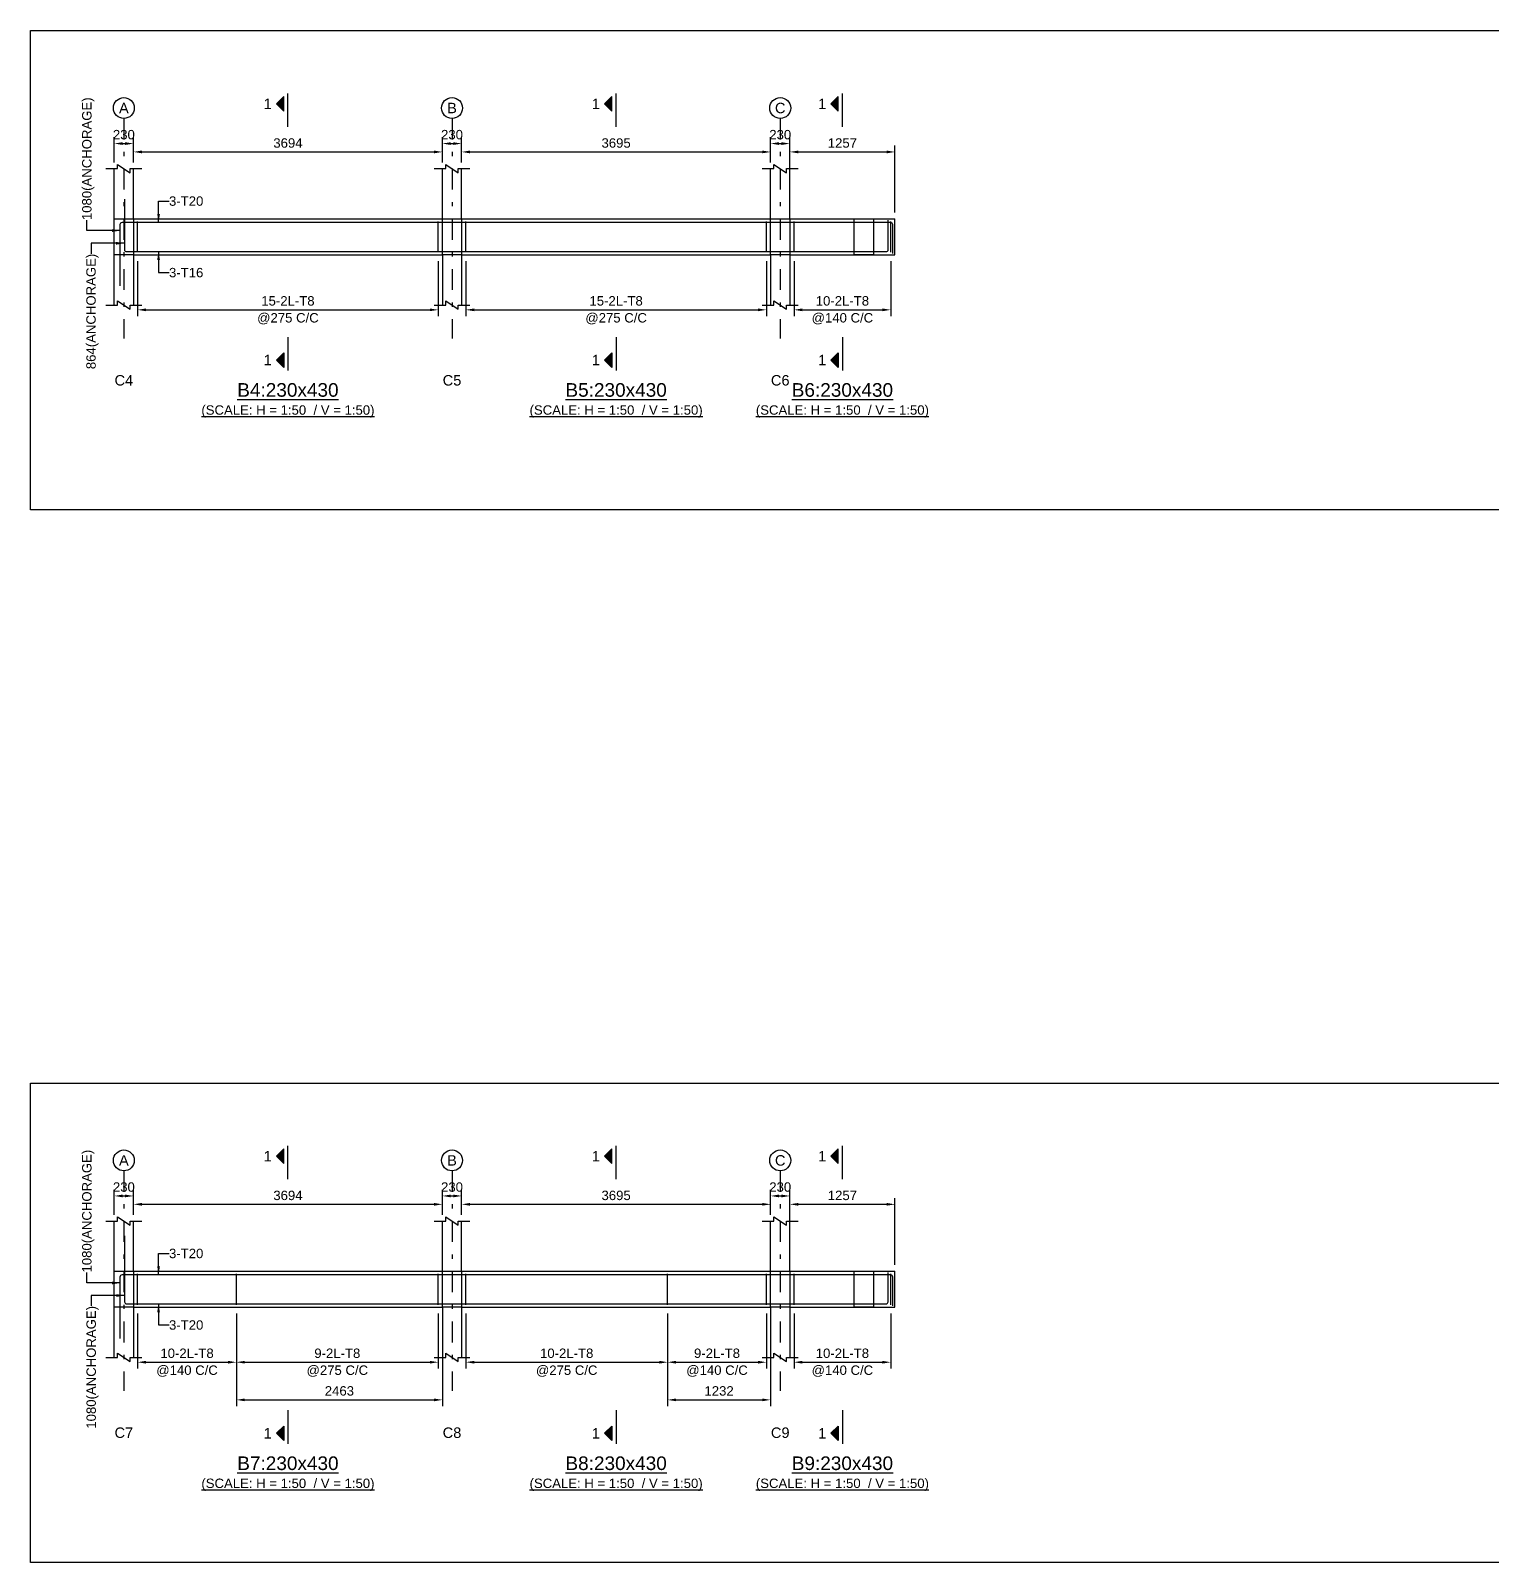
# Model space of a CAD drawing. Header units: inches. Extents: x -2000 to 93976, y -209440 to 3300.
# Drawn here: x -2000 to 32936, y -58480 to -21860 of the extents above; entities that cross this region are included whole.
import ezdxf
from ezdxf.enums import TextEntityAlignment as Align

# ---------------------------------------------------------------- set-up
doc = ezdxf.new("R2010")
doc.units = ezdxf.units.IN
doc.header["$LTSCALE"] = 1000
doc.header["$MEASUREMENT"] = 0
doc.linetypes.add('SCCenter', pattern=[1.2, 0.5, -0.3, 0.1, -0.3])
doc.linetypes.add('SCHidden', pattern=[0.2, 0.1, -0.1])
for name, color, linetype in [('Concrete Line', 2, 'Continuous'), ('Cut Line', 31, 'Continuous'), ('Dimension', 31, 'Continuous'), ('Grid', 8, 'Continuous'), ('Labels', 4, 'Continuous'), ('Labels_Support', 4, 'Continuous'), ('Link', 225, 'Continuous'), ('Reinforcement', 4, 'Continuous'), ('Schedule Border', 60, 'Continuous'), ('Section Mark', 5, 'Continuous'), ('Solid', 25, 'Continuous'), ('Text', 31, 'Continuous'), ('Text_Scale', 31, 'Continuous')]:
    doc.layers.add(name, color=color, linetype=linetype)
doc.styles.add('SC-SansSerif', font='SansSerif')
doc.styles.get("Standard").update_dxf_attribs({"font": 'txt.shx'})
doc.dimstyles.new('SCBBSDimStyl', dxfattribs={"dimtxt": 225, "dimasz": 200, "dimexe": 150, "dimexo": 150, "dimgap": 100, "dimtad": 1, "dimtoh": 1, "dimdec": 0, "dimzin": 0, "dimdsep": 46, "dimtxsty": 'SC-SansSerif', "dimcen": 0.09, "dimclrd": 8, "dimclre": 8, "dimclrt": 31, "dimadec": 0, "dimazin": 0, "dimtfac": 1, "dimtdec": 0, "dimtix": 1, "dimtofl": 0, "dimtmove": 0, "dimatfit": 3, "dimfxl": 1, "dimtolj": 1, "dimtzin": 0, "dimarcsym": 0})
doc.dimstyles.get("Standard").update_dxf_attribs({"dimtxt": 0.18, "dimasz": 200, "dimexe": 0.18, "dimexo": 0.0625, "dimgap": 0.09, "dimtad": 0, "dimtih": 1, "dimtoh": 1, "dimdec": 4, "dimzin": 0, "dimdsep": 46, "dimtxsty": 'Standard', "dimcen": 0.09, "dimadec": 0, "dimazin": 0, "dimtfac": 1, "dimtdec": 4, "dimtofl": 0, "dimtmove": 0, "dimatfit": 3, "dimfxl": 1, "dimtolj": 1, "dimtzin": 0, "dimarcsym": 0})

# ---------------------------------------------------------------- blocks, each defined once
blk = doc.blocks.new('*D21')
at = {"color": 8, "linetype": 'ByBlock', "lineweight": -2}
for p, q in [((560, -27370), (560, -28685)), ((7748, -27370), (7748, -28685)), ((760, -28535), (7548, -28535))]:
    blk.add_line(p, q, dxfattribs=at)
at = {"color": 8}
for points in [[(560, -28535), (760, -28502), (760, -28568)], [(7748, -28535), (7548, -28568), (7548, -28502)]]:
    blk.add_solid(points, dxfattribs=at)
at = {"layer": 'DEFPOINTS', "color": 31}
for p in [(560, -27220), (7748, -27220), (560, -28535)]:
    blk.add_point(p, dxfattribs=at)
at = {"color": 31, "char_height": 225, "attachment_point": 5, "style": 'SC-SansSerif'}
for s, insert in [('\\A1;15-2L-T8', (4154, -28322)), ('\\A1;@275 C/C', (4154, -28748))]:
    blk.add_mtext(s, dxfattribs=dict(at, insert=insert))
blk = doc.blocks.new('*D22')
at = {"color": 8, "linetype": 'ByBlock', "lineweight": -2}
for p, q in [((8408, -27370), (8408, -28685)), ((15598, -27370), (15598, -28685)), ((8608, -28535), (15398, -28535))]:
    blk.add_line(p, q, dxfattribs=at)
at = {"color": 8}
for points in [[(8408, -28535), (8608, -28502), (8608, -28568)], [(15598, -28535), (15398, -28568), (15398, -28502)]]:
    blk.add_solid(points, dxfattribs=at)
at = {"layer": 'DEFPOINTS', "color": 31}
for p in [(8408, -27220), (15598, -27220), (8408, -28535)]:
    blk.add_point(p, dxfattribs=at)
at = {"color": 31, "char_height": 225, "attachment_point": 5, "style": 'SC-SansSerif'}
for s, insert in [('\\A1;15-2L-T8', (12003, -28322)), ('\\A1;@275 C/C', (12003, -28748))]:
    blk.add_mtext(s, dxfattribs=dict(at, insert=insert))
blk = doc.blocks.new('*D23')
at = {"color": 8, "linetype": 'ByBlock', "lineweight": -2}
for p, q in [((16258, -27370), (16258, -28685)), ((18572, -27370), (18572, -28685)), ((16458, -28535), (18372, -28535))]:
    blk.add_line(p, q, dxfattribs=at)
at = {"color": 8}
for points in [[(16258, -28535), (16458, -28502), (16458, -28568)], [(18572, -28535), (18372, -28568), (18372, -28502)]]:
    blk.add_solid(points, dxfattribs=at)
at = {"layer": 'DEFPOINTS', "color": 31}
for p in [(16258, -27220), (18572, -27220), (16258, -28535)]:
    blk.add_point(p, dxfattribs=at)
at = {"color": 31, "char_height": 225, "attachment_point": 5, "style": 'SC-SansSerif'}
for s, insert in [('\\A1;10-2L-T8', (17415, -28322)), ('\\A1;@140 C/C', (17415, -28748))]:
    blk.add_mtext(s, dxfattribs=dict(at, insert=insert))
blk = doc.blocks.new('*D30')
at = {"color": 8, "linetype": 'ByBlock', "lineweight": -2}
for p, q in [((460, -25010), (460, -24610)), ((660, -24760), (7648, -24760)), ((7848, -25010), (7848, -24610))]:
    blk.add_line(p, q, dxfattribs=at)
at = {"color": 8}
for points in [[(460, -24760), (660, -24727), (660, -24793)], [(7848, -24760), (7648, -24793), (7648, -24727)]]:
    blk.add_solid(points, dxfattribs=at)
at = {"layer": 'DEFPOINTS', "color": 31}
for p in [(460, -24760), (460, -25160), (7848, -25160)]:
    blk.add_point(p, dxfattribs=at)
at = {"color": 31, "insert": (4154, -24548), "char_height": 225, "attachment_point": 5, "style": 'SC-SansSerif'}
blk.add_mtext('\\A1;3694', dxfattribs=at)
blk = doc.blocks.new('*D31')
at = {"color": 8, "linetype": 'ByBlock', "lineweight": -2}
for p, q in [((8308, -25010), (8308, -24610)), ((8508, -24760), (15498, -24760)), ((15698, -25010), (15698, -24610))]:
    blk.add_line(p, q, dxfattribs=at)
at = {"color": 8}
for points in [[(8308, -24760), (8508, -24727), (8508, -24793)], [(15698, -24760), (15498, -24793), (15498, -24727)]]:
    blk.add_solid(points, dxfattribs=at)
at = {"layer": 'DEFPOINTS', "color": 31}
for p in [(8308, -24760), (8308, -25160), (15698, -25160)]:
    blk.add_point(p, dxfattribs=at)
at = {"color": 31, "insert": (12003, -24548), "char_height": 225, "attachment_point": 5, "style": 'SC-SansSerif'}
blk.add_mtext('\\A1;3695', dxfattribs=at)
blk = doc.blocks.new('*D32')
at = {"color": 8, "linetype": 'ByBlock', "lineweight": -2}
for p, q in [((16158, -25010), (16158, -24610)), ((16358, -24760), (18472, -24760)), ((18672, -26210), (18672, -24610))]:
    blk.add_line(p, q, dxfattribs=at)
at = {"color": 8}
for points in [[(16158, -24760), (16358, -24727), (16358, -24793)], [(18672, -24760), (18472, -24793), (18472, -24727)]]:
    blk.add_solid(points, dxfattribs=at)
at = {"layer": 'DEFPOINTS', "color": 31}
for p in [(16158, -24760), (16158, -25160), (18672, -26360)]:
    blk.add_point(p, dxfattribs=at)
at = {"color": 31, "insert": (17415, -24548), "char_height": 225, "attachment_point": 5, "style": 'SC-SansSerif'}
blk.add_mtext('\\A1;1257', dxfattribs=at)
blk = doc.blocks.new('*D33')
at = {"color": 8, "linetype": 'ByBlock', "lineweight": -2}
for p, q in [((0, -25010), (0, -24410)), ((460, -25010), (460, -24410)), ((200, -24560), (260, -24560))]:
    blk.add_line(p, q, dxfattribs=at)
at = {"color": 8}
for points in [[(0, -24560), (200, -24527), (200, -24593)], [(460, -24560), (260, -24593), (260, -24527)]]:
    blk.add_solid(points, dxfattribs=at)
at = {"layer": 'DEFPOINTS', "color": 31}
for p in [(0, -24560), (0, -25160), (460, -25160)]:
    blk.add_point(p, dxfattribs=at)
at = {"color": 31, "insert": (230, -24348), "char_height": 225, "attachment_point": 5, "style": 'SC-SansSerif'}
blk.add_mtext('\\A1;230', dxfattribs=at)
blk = doc.blocks.new('*D34')
at = {"color": 8, "linetype": 'ByBlock', "lineweight": -2}
for p, q in [((7848, -25010), (7848, -24410)), ((8308, -25010), (8308, -24410)), ((8048, -24560), (8108, -24560))]:
    blk.add_line(p, q, dxfattribs=at)
at = {"color": 8}
for points in [[(7848, -24560), (8048, -24527), (8048, -24593)], [(8308, -24560), (8108, -24593), (8108, -24527)]]:
    blk.add_solid(points, dxfattribs=at)
at = {"layer": 'DEFPOINTS', "color": 31}
for p in [(7848, -24560), (7848, -25160), (8308, -25160)]:
    blk.add_point(p, dxfattribs=at)
at = {"color": 31, "insert": (8078, -24348), "char_height": 225, "attachment_point": 5, "style": 'SC-SansSerif'}
blk.add_mtext('\\A1;230', dxfattribs=at)
blk = doc.blocks.new('*D35')
at = {"color": 8, "linetype": 'ByBlock', "lineweight": -2}
for p, q in [((15698, -25010), (15698, -24410)), ((16158, -26210), (16158, -24410)), ((15898, -24560), (15958, -24560))]:
    blk.add_line(p, q, dxfattribs=at)
at = {"color": 8}
for points in [[(15698, -24560), (15898, -24527), (15898, -24593)], [(16158, -24560), (15958, -24593), (15958, -24527)]]:
    blk.add_solid(points, dxfattribs=at)
at = {"layer": 'DEFPOINTS', "color": 31}
for p in [(15698, -24560), (15698, -25160), (16158, -26360)]:
    blk.add_point(p, dxfattribs=at)
at = {"color": 31, "insert": (15928, -24348), "char_height": 225, "attachment_point": 5, "style": 'SC-SansSerif'}
blk.add_mtext('\\A1;230', dxfattribs=at)
blk = doc.blocks.new('*D36')
at = {"color": 8, "linetype": 'ByBlock', "lineweight": -2}
for p, q in [((560, -52530), (560, -53845)), ((2923, -52530), (2923, -53845)), ((760, -53695), (2723, -53695))]:
    blk.add_line(p, q, dxfattribs=at)
at = {"color": 8}
for points in [[(560, -53695), (760, -53662), (760, -53728)], [(2923, -53695), (2723, -53728), (2723, -53662)]]:
    blk.add_solid(points, dxfattribs=at)
at = {"layer": 'DEFPOINTS', "color": 31}
for p in [(560, -52380), (2923, -52380), (560, -53695)]:
    blk.add_point(p, dxfattribs=at)
at = {"color": 31, "char_height": 225, "attachment_point": 5, "style": 'SC-SansSerif'}
for s, insert in [('\\A1;10-2L-T8', (1741, -53482)), ('\\A1;@140 C/C', (1741, -53908))]:
    blk.add_mtext(s, dxfattribs=dict(at, insert=insert))
blk = doc.blocks.new('*D37')
at = {"color": 8, "linetype": 'ByBlock', "lineweight": -2}
for p, q in [((2923, -52530), (2923, -53845)), ((7748, -52530), (7748, -53845)), ((3123, -53695), (7548, -53695))]:
    blk.add_line(p, q, dxfattribs=at)
at = {"color": 8}
for points in [[(2923, -53695), (3123, -53662), (3123, -53728)], [(7748, -53695), (7548, -53728), (7548, -53662)]]:
    blk.add_solid(points, dxfattribs=at)
at = {"layer": 'DEFPOINTS', "color": 31}
for p in [(2923, -52380), (7748, -52380), (2923, -53695)]:
    blk.add_point(p, dxfattribs=at)
at = {"color": 31, "char_height": 225, "attachment_point": 5, "style": 'SC-SansSerif'}
for s, insert in [('\\A1;9-2L-T8', (5335, -53482)), ('\\A1;@275 C/C', (5335, -53908))]:
    blk.add_mtext(s, dxfattribs=dict(at, insert=insert))
blk = doc.blocks.new('*D38')
at = {"color": 8, "linetype": 'ByBlock', "lineweight": -2}
for p, q in [((2923, -52530), (2923, -54745)), ((7848, -52530), (7848, -54745)), ((3123, -54595), (7648, -54595))]:
    blk.add_line(p, q, dxfattribs=at)
at = {"color": 8}
for points in [[(2923, -54595), (3123, -54562), (3123, -54628)], [(7848, -54595), (7648, -54628), (7648, -54562)]]:
    blk.add_solid(points, dxfattribs=at)
at = {"layer": 'DEFPOINTS', "color": 31}
for p in [(2923, -52380), (7848, -52380), (2923, -54595)]:
    blk.add_point(p, dxfattribs=at)
at = {"color": 31, "insert": (5385, -54382), "char_height": 225, "attachment_point": 5, "style": 'SC-SansSerif'}
blk.add_mtext('\\A1;2463', dxfattribs=at)
blk = doc.blocks.new('*D39')
at = {"color": 8, "linetype": 'ByBlock', "lineweight": -2}
for p, q in [((8408, -52530), (8408, -53845)), ((13235, -52530), (13235, -53845)), ((8608, -53695), (13035, -53695))]:
    blk.add_line(p, q, dxfattribs=at)
at = {"color": 8}
for points in [[(8408, -53695), (8608, -53662), (8608, -53728)], [(13235, -53695), (13035, -53728), (13035, -53662)]]:
    blk.add_solid(points, dxfattribs=at)
at = {"layer": 'DEFPOINTS', "color": 31}
for p in [(8408, -52380), (13235, -52380), (8408, -53695)]:
    blk.add_point(p, dxfattribs=at)
at = {"color": 31, "char_height": 225, "attachment_point": 5, "style": 'SC-SansSerif'}
for s, insert in [('\\A1;10-2L-T8', (10821, -53482)), ('\\A1;@275 C/C', (10821, -53908))]:
    blk.add_mtext(s, dxfattribs=dict(at, insert=insert))
blk = doc.blocks.new('*D40')
at = {"color": 8, "linetype": 'ByBlock', "lineweight": -2}
for p, q in [((13235, -52530), (13235, -53845)), ((15598, -52530), (15598, -53845)), ((13435, -53695), (15398, -53695))]:
    blk.add_line(p, q, dxfattribs=at)
at = {"color": 8}
for points in [[(13235, -53695), (13435, -53662), (13435, -53728)], [(15598, -53695), (15398, -53728), (15398, -53662)]]:
    blk.add_solid(points, dxfattribs=at)
at = {"layer": 'DEFPOINTS', "color": 31}
for p in [(13235, -52380), (15598, -52380), (13235, -53695)]:
    blk.add_point(p, dxfattribs=at)
at = {"color": 31, "char_height": 225, "attachment_point": 5, "style": 'SC-SansSerif'}
for s, insert in [('\\A1;9-2L-T8', (14416, -53482)), ('\\A1;@140 C/C', (14416, -53908))]:
    blk.add_mtext(s, dxfattribs=dict(at, insert=insert))
blk = doc.blocks.new('*D41')
at = {"color": 8, "linetype": 'ByBlock', "lineweight": -2}
for p, q in [((13235, -52530), (13235, -54745)), ((15698, -52530), (15698, -54745)), ((13435, -54595), (15498, -54595))]:
    blk.add_line(p, q, dxfattribs=at)
at = {"color": 8}
for points in [[(13235, -54595), (13435, -54562), (13435, -54628)], [(15698, -54595), (15498, -54628), (15498, -54562)]]:
    blk.add_solid(points, dxfattribs=at)
at = {"layer": 'DEFPOINTS', "color": 31}
for p in [(13235, -52380), (15698, -52380), (13235, -54595)]:
    blk.add_point(p, dxfattribs=at)
at = {"color": 31, "insert": (14466, -54382), "char_height": 225, "attachment_point": 5, "style": 'SC-SansSerif'}
blk.add_mtext('\\A1;1232', dxfattribs=at)
blk = doc.blocks.new('*D42')
at = {"color": 8, "linetype": 'ByBlock', "lineweight": -2}
for p, q in [((16258, -52530), (16258, -53845)), ((18572, -52530), (18572, -53845)), ((16458, -53695), (18372, -53695))]:
    blk.add_line(p, q, dxfattribs=at)
at = {"color": 8}
for points in [[(16258, -53695), (16458, -53662), (16458, -53728)], [(18572, -53695), (18372, -53728), (18372, -53662)]]:
    blk.add_solid(points, dxfattribs=at)
at = {"layer": 'DEFPOINTS', "color": 31}
for p in [(16258, -52380), (18572, -52380), (16258, -53695)]:
    blk.add_point(p, dxfattribs=at)
at = {"color": 31, "char_height": 225, "attachment_point": 5, "style": 'SC-SansSerif'}
for s, insert in [('\\A1;10-2L-T8', (17415, -53482)), ('\\A1;@140 C/C', (17415, -53908))]:
    blk.add_mtext(s, dxfattribs=dict(at, insert=insert))
blk = doc.blocks.new('*D49')
at = {"color": 8, "linetype": 'ByBlock', "lineweight": -2}
for p, q in [((460, -50170), (460, -49770)), ((7848, -50170), (7848, -49770)), ((660, -49920), (7648, -49920))]:
    blk.add_line(p, q, dxfattribs=at)
at = {"color": 8}
for points in [[(460, -49920), (660, -49887), (660, -49953)], [(7848, -49920), (7648, -49953), (7648, -49887)]]:
    blk.add_solid(points, dxfattribs=at)
at = {"layer": 'DEFPOINTS', "color": 31}
for p in [(460, -49920), (460, -50320), (7848, -50320)]:
    blk.add_point(p, dxfattribs=at)
at = {"color": 31, "insert": (4154, -49708), "char_height": 225, "attachment_point": 5, "style": 'SC-SansSerif'}
blk.add_mtext('\\A1;3694', dxfattribs=at)
blk = doc.blocks.new('*D50')
at = {"color": 8, "linetype": 'ByBlock', "lineweight": -2}
for p, q in [((8308, -50170), (8308, -49770)), ((15698, -50170), (15698, -49770)), ((8508, -49920), (15498, -49920))]:
    blk.add_line(p, q, dxfattribs=at)
at = {"color": 8}
for points in [[(8308, -49920), (8508, -49887), (8508, -49953)], [(15698, -49920), (15498, -49953), (15498, -49887)]]:
    blk.add_solid(points, dxfattribs=at)
at = {"layer": 'DEFPOINTS', "color": 31}
for p in [(8308, -49920), (8308, -50320), (15698, -50320)]:
    blk.add_point(p, dxfattribs=at)
at = {"color": 31, "insert": (12003, -49708), "char_height": 225, "attachment_point": 5, "style": 'SC-SansSerif'}
blk.add_mtext('\\A1;3695', dxfattribs=at)
blk = doc.blocks.new('*D51')
at = {"color": 8, "linetype": 'ByBlock', "lineweight": -2}
for p, q in [((16158, -50170), (16158, -49770)), ((18672, -51370), (18672, -49770)), ((16358, -49920), (18472, -49920))]:
    blk.add_line(p, q, dxfattribs=at)
at = {"color": 8}
for points in [[(16158, -49920), (16358, -49887), (16358, -49953)], [(18672, -49920), (18472, -49953), (18472, -49887)]]:
    blk.add_solid(points, dxfattribs=at)
at = {"layer": 'DEFPOINTS', "color": 31}
for p in [(16158, -49920), (16158, -50320), (18672, -51520)]:
    blk.add_point(p, dxfattribs=at)
at = {"color": 31, "insert": (17415, -49708), "char_height": 225, "attachment_point": 5, "style": 'SC-SansSerif'}
blk.add_mtext('\\A1;1257', dxfattribs=at)
blk = doc.blocks.new('*D52')
at = {"color": 8, "linetype": 'ByBlock', "lineweight": -2}
for p, q in [((0, -50170), (0, -49570)), ((200, -49720), (260, -49720)), ((460, -50170), (460, -49570))]:
    blk.add_line(p, q, dxfattribs=at)
at = {"color": 8}
for points in [[(0, -49720), (200, -49687), (200, -49753)], [(460, -49720), (260, -49753), (260, -49687)]]:
    blk.add_solid(points, dxfattribs=at)
at = {"layer": 'DEFPOINTS', "color": 31}
for p in [(0, -49720), (0, -50320), (460, -50320)]:
    blk.add_point(p, dxfattribs=at)
at = {"color": 31, "insert": (230, -49508), "char_height": 225, "attachment_point": 5, "style": 'SC-SansSerif'}
blk.add_mtext('\\A1;230', dxfattribs=at)
blk = doc.blocks.new('*D53')
at = {"color": 8, "linetype": 'ByBlock', "lineweight": -2}
for p, q in [((7848, -50170), (7848, -49570)), ((8048, -49720), (8108, -49720)), ((8308, -50170), (8308, -49570))]:
    blk.add_line(p, q, dxfattribs=at)
at = {"color": 8}
for points in [[(7848, -49720), (8048, -49687), (8048, -49753)], [(8308, -49720), (8108, -49753), (8108, -49687)]]:
    blk.add_solid(points, dxfattribs=at)
at = {"layer": 'DEFPOINTS', "color": 31}
for p in [(7848, -49720), (7848, -50320), (8308, -50320)]:
    blk.add_point(p, dxfattribs=at)
at = {"color": 31, "insert": (8078, -49508), "char_height": 225, "attachment_point": 5, "style": 'SC-SansSerif'}
blk.add_mtext('\\A1;230', dxfattribs=at)
blk = doc.blocks.new('*D54')
at = {"color": 8, "linetype": 'ByBlock', "lineweight": -2}
for p, q in [((15698, -50170), (15698, -49570)), ((15898, -49720), (15958, -49720)), ((16158, -51370), (16158, -49570))]:
    blk.add_line(p, q, dxfattribs=at)
at = {"color": 8}
for points in [[(15698, -49720), (15898, -49687), (15898, -49753)], [(16158, -49720), (15958, -49753), (15958, -49687)]]:
    blk.add_solid(points, dxfattribs=at)
at = {"layer": 'DEFPOINTS', "color": 31}
for p in [(15698, -49720), (15698, -50320), (16158, -51520)]:
    blk.add_point(p, dxfattribs=at)
at = {"color": 31, "insert": (15928, -49508), "char_height": 225, "attachment_point": 5, "style": 'SC-SansSerif'}
blk.add_mtext('\\A1;230', dxfattribs=at)

msp = doc.modelspace()

# ---------------------------------------------------------------- hatches: boundary and pattern name
at = {"layer": 'Solid'}
for points in [[(4054, -23435), (3879, -23610), (4054, -23785), (4054, -23435)], [(11903.5, -23435), (11728.5, -23610), (11903.5, -23785), (11903.5, -23435)], [(17315.5, -23435), (17140.5, -23610), (17315.5, -23785), (17315.5, -23435)], [(4054, -29910), (3879, -29735), (4054, -29560), (4054, -29910)], [(11903.5, -29910), (11728.5, -29735), (11903.5, -29560), (11903.5, -29910)], [(17315.5, -29910), (17140.5, -29735), (17315.5, -29560), (17315.5, -29910)], [(4054, -48595), (3879, -48770), (4054, -48945), (4054, -48595)], [(11903, -48595), (11728, -48770), (11903, -48945), (11903, -48595)], [(17315.5, -48595), (17140.5, -48770), (17315.5, -48945), (17315.5, -48595)], [(4054, -55570), (3879, -55395), (4054, -55220), (4054, -55570)], [(11903, -55570), (11728, -55395), (11903, -55220), (11903, -55570)], [(17315.5, -55570), (17140.5, -55395), (17315.5, -55220), (17315.5, -55570)]]:
    msp.add_hatch(color=256, dxfattribs=at).paths.add_polyline_path(points, flags=0)

# ---------------------------------------------------------------- linework, layer by layer
at = {"layer": 'Concrete Line'}
for p, q in [((0, -28420), (0, -25160)), ((460, -26360), (460, -25160)), ((7848, -26360), (7848, -25160)), ((8308, -26360), (8308, -25160)), ((15698, -26360), (15698, -25160)), ((16158, -26360), (16158, -25160)), ((18672, -27220), (18672, -26360)), ((460, -27220), (460, -28420)), ((7848, -27220), (7848, -28420)), ((8308, -27220), (8308, -28420)), ((15698, -27220), (15698, -28420)), ((16158, -27220), (16158, -28420)), ((0, -53580), (0, -50320)), ((460, -51520), (460, -50320)), ((7848, -51520), (7848, -50320)), ((8308, -51520), (8308, -50320)), ((15698, -51520), (15698, -50320)), ((16158, -51520), (16158, -50320)), ((18672, -52380), (18672, -51520)), ((460, -52380), (460, -53580)), ((7848, -52380), (7848, -53580)), ((8308, -52380), (8308, -53580)), ((15698, -52380), (15698, -53580)), ((16158, -52380), (16158, -53580))]:
    msp.add_line(p, q, dxfattribs=at)
for points in [[(0, -26360), (460, -26360), (460, -26360), (460, -27220), (460, -27220), (0, -27220), (0, -27220), (0, -26360)], [(7848, -26360), (8308, -26360), (8308, -26360), (8308, -27220), (8308, -27220), (7848, -27220), (7848, -27220), (7848, -26360)], [(15698, -26360), (16158, -26360), (16158, -26360), (16158, -27220), (16158, -27220), (15698, -27220), (15698, -27220), (15698, -26360)], [(17698, -26360), (18158, -26360), (18158, -26360), (18158, -27220), (18158, -27220), (17698, -27220), (17698, -27220), (17698, -26360)], [(0, -51520), (460, -51520), (460, -51520), (460, -52380), (460, -52380), (0, -52380), (0, -52380), (0, -51520)], [(7848, -51520), (8308, -51520), (8308, -51520), (8308, -52380), (8308, -52380), (7848, -52380), (7848, -52380), (7848, -51520)], [(15698, -51520), (16158, -51520), (16158, -51520), (16158, -52380), (16158, -52380), (15698, -52380), (15698, -52380), (15698, -51520)], [(17698, -51520), (18158, -51520), (18158, -51520), (18158, -52380), (18158, -52380), (17698, -52380), (17698, -52380), (17698, -51520)]]:
    msp.add_lwpolyline(points, close=True, dxfattribs=at)
at = {"layer": 'Concrete Line', "linetype": 'SCHidden'}
for points in [[(0, -26360), (460, -26360), (460, -26360), (460, -27220), (460, -27220), (0, -27220), (0, -27220), (0, -26360)], [(7848, -26360), (8308, -26360), (8308, -26360), (8308, -27220), (8308, -27220), (7848, -27220), (7848, -27220), (7848, -26360)], [(15698, -26360), (16158, -26360), (16158, -26360), (16158, -27220), (16158, -27220), (15698, -27220), (15698, -27220), (15698, -26360)], [(17698, -26360), (18158, -26360), (18158, -26360), (18158, -27220), (18158, -27220), (17698, -27220), (17698, -27220), (17698, -26360)], [(0, -51520), (460, -51520), (460, -51520), (460, -52380), (460, -52380), (0, -52380), (0, -52380), (0, -51520)], [(7848, -51520), (8308, -51520), (8308, -51520), (8308, -52380), (8308, -52380), (7848, -52380), (7848, -52380), (7848, -51520)], [(15698, -51520), (16158, -51520), (16158, -51520), (16158, -52380), (16158, -52380), (15698, -52380), (15698, -52380), (15698, -51520)], [(17698, -51520), (18158, -51520), (18158, -51520), (18158, -52380), (18158, -52380), (17698, -52380), (17698, -52380), (17698, -51520)]]:
    msp.add_lwpolyline(points, close=True, dxfattribs=at)
at = {"layer": 'Concrete Line'}
for points in [[(460, -26360), (7848, -26360)], [(8308, -26360), (15698, -26360)], [(16158, -26360), (18672, -26360)], [(460, -27220), (7848, -27220)], [(8308, -27220), (15698, -27220)], [(16158, -27220), (18672, -27220)], [(460, -51520), (7848, -51520)], [(8308, -51520), (15698, -51520)], [(16158, -51520), (18672, -51520)], [(460, -52380), (7848, -52380)], [(8308, -52380), (15698, -52380)], [(16158, -52380), (18672, -52380)]]:
    msp.add_lwpolyline(points, dxfattribs=at)
at = {"layer": 'Cut Line'}
for points in [[(-200, -25160), (80, -25160), (80, -25060), (380, -25260), (380, -25160), (660, -25160)], [(7648, -25160), (7928, -25160), (7928, -25060), (8228, -25260), (8228, -25160), (8508, -25160)], [(15498, -25160), (15778, -25160), (15778, -25060), (16078, -25260), (16078, -25160), (16358, -25160)], [(-200, -28420), (80, -28420), (80, -28320), (380, -28520), (380, -28420), (660, -28420)], [(7648, -28420), (7928, -28420), (7928, -28320), (8228, -28520), (8228, -28420), (8508, -28420)], [(15498, -28420), (15778, -28420), (15778, -28320), (16078, -28520), (16078, -28420), (16358, -28420)], [(-200, -50320), (80, -50320), (80, -50220), (380, -50420), (380, -50320), (660, -50320)], [(7648, -50320), (7928, -50320), (7928, -50220), (8228, -50420), (8228, -50320), (8508, -50320)], [(15498, -50320), (15778, -50320), (15778, -50220), (16078, -50420), (16078, -50320), (16358, -50320)], [(-200, -53580), (80, -53580), (80, -53480), (380, -53680), (380, -53580), (660, -53580)], [(7648, -53580), (7928, -53580), (7928, -53480), (8228, -53680), (8228, -53580), (8508, -53580)], [(15498, -53580), (15778, -53580), (15778, -53480), (16078, -53680), (16078, -53580), (16358, -53580)]]:
    msp.add_lwpolyline(points, dxfattribs=at)
at = {"layer": 'Grid', "linetype": 'SCCenter'}
for p, q in [((230, -23960), (230, -29220)), ((8078, -23960), (8078, -29220)), ((15928, -23960), (15928, -29220)), ((230, -49120), (230, -54380)), ((8078, -49120), (8078, -54380)), ((15928, -49120), (15928, -54380))]:
    msp.add_line(p, q, dxfattribs=at)
at = {"layer": 'Grid'}
for centre in [(230, -23710), (8078, -23710), (15928, -23710), (230, -48870), (8078, -48870), (15928, -48870)]:
    msp.add_circle(centre, 250, dxfattribs=at)
at = {"layer": 'Link'}
for p, q in [((560, -27160), (560, -26420)), ((7748, -27160), (7748, -26420)), ((8408, -27160), (8408, -26420)), ((15598, -27160), (15598, -26420)), ((16258, -27160), (16258, -26420)), ((18572, -27160), (18572, -26420)), ((560, -52320), (560, -51580)), ((2922.7, -52320), (2922.7, -51580)), ((7748, -52320), (7748, -51580)), ((8408, -52320), (8408, -51580)), ((13234.7, -52320), (13234.7, -51580)), ((15598, -52320), (15598, -51580)), ((16258, -52320), (16258, -51580)), ((18572, -52320), (18572, -51580))]:
    msp.add_line(p, q, dxfattribs=at)
at = {"layer": 'Reinforcement'}
for points in [[(244, -25888), (244, -27094, 0.4142136), (294, -27144), (18461.5, -27144, 0.4142135), (18511.5, -27094), (18511.5, -26390)], [(144, -27964), (144, -26490, -0.4142136), (194, -26440), (18562, -26440, -0.4142136), (18612, -26490), (18612, -27190)], [(248, -50672), (248, -52250, 0.4142136), (298, -52300), (18458, -52300, 0.4142136), (18508, -52250), (18508, -51550)], [(144, -53124), (144, -51650, -0.4142136), (194, -51600), (18562, -51600, -0.4142136), (18612, -51650), (18612, -52350)]]:
    msp.add_lwpolyline(points, format="xyb", dxfattribs=at)
at = {"layer": 'Schedule Border'}
for points in [[(-2000, -21860), (67872, -21860), (67872, -33320), (-2000, -33320)], [(-2000, -47020), (67872, -47020), (67872, -58480), (-2000, -58480)]]:
    msp.add_lwpolyline(points, close=True, dxfattribs=at)
at = {"layer": 'Section Mark'}
for points in [[(4054, -23435), (3879, -23610), (4054, -23785), (4054, -23435)], [(4154, -24160), (4154, -23360)], [(11903.5, -23435), (11728.5, -23610), (11903.5, -23785), (11903.5, -23435)], [(12003.5, -24160), (12003.5, -23360)], [(17315.5, -23435), (17140.5, -23610), (17315.5, -23785), (17315.5, -23435)], [(17415.5, -24160), (17415.5, -23360)], [(4154, -29185), (4154, -29985)], [(12003.5, -29185), (12003.5, -29985)], [(17415.5, -29185), (17415.5, -29985)], [(4054, -29910), (3879, -29735), (4054, -29560), (4054, -29910)], [(11903.5, -29910), (11728.5, -29735), (11903.5, -29560), (11903.5, -29910)], [(17315.5, -29910), (17140.5, -29735), (17315.5, -29560), (17315.5, -29910)], [(4054, -48595), (3879, -48770), (4054, -48945), (4054, -48595)], [(4154, -49320), (4154, -48520)], [(11903, -48595), (11728, -48770), (11903, -48945), (11903, -48595)], [(12003, -49320), (12003, -48520)], [(17315.5, -48595), (17140.5, -48770), (17315.5, -48945), (17315.5, -48595)], [(17415.5, -49320), (17415.5, -48520)], [(4154, -54845), (4154, -55645)], [(12003, -54845), (12003, -55645)], [(17415.5, -54845), (17415.5, -55645)], [(4054, -55570), (3879, -55395), (4054, -55220), (4054, -55570)], [(11903, -55570), (11728, -55395), (11903, -55220), (11903, -55570)], [(17315.5, -55570), (17140.5, -55395), (17315.5, -55220), (17315.5, -55570)]]:
    msp.add_lwpolyline(points, dxfattribs=at)

# ---------------------------------------------------------------- texts
at = {"layer": 'Grid', "style": 'SC-SansSerif'}
for s, p in [('A', (230, -23710)), ('B', (8078, -23710)), ('C', (15928, -23710)), ('A', (230, -48870)), ('B', (8078, -48870)), ('C', (15928, -48870))]:
    msp.add_text(s, height=250, dxfattribs=at).set_placement(p, align=Align.MIDDLE)
at = {"layer": 'Labels', "style": 'SC-SansSerif'}
for s, p in [('%%uB4:230x430', (4154, -30710)), ('%%uB5:230x430', (12003, -30710)), ('%%uB6:230x430', (17415, -30710)), ('%%uB7:230x430', (4154, -56370)), ('%%uB8:230x430', (12003, -56370)), ('%%uB9:230x430', (17415, -56370))]:
    msp.add_text(s, height=325, dxfattribs=at).set_placement(p, align=Align.BOTTOM_CENTER)
at = {"layer": 'Labels_Support', "style": 'SC-SansSerif'}
for s, p in [('C4', (230, -30420)), ('C5', (8078, -30420)), ('C6', (15928, -30420)), ('C7', (230, -55580)), ('C8', (8078, -55580)), ('C9', (15928, -55580))]:
    msp.add_text(s, height=250, dxfattribs=at).set_placement(p, align=Align.BOTTOM_CENTER)
at = {"layer": 'Section Mark', "style": 'SC-SansSerif'}
for p in [(3766.5, -23610), (11616, -23610), (17028, -23610), (3766.5, -29735), (11616, -29735), (17028, -29735), (3766.5, -48770), (11615.5, -48770), (17028, -48770), (3766.5, -55395), (11615.5, -55395), (17028, -55395)]:
    msp.add_text('1', height=250, dxfattribs=at).set_placement(p, align=Align.MIDDLE_RIGHT)
at = {"layer": 'Text', "style": 'SC-SansSerif'}
for p in [(-656, -26390), (-656, -51550)]:
    msp.add_text('1080(ANCHORAGE)', height=225, rotation=90, dxfattribs=at).set_placement(p, align=Align.MIDDLE_LEFT)
for s, p in [('3-T20', (1310, -25935)), ('3-T16', (1310, -27645)), ('3-T20', (1310, -51095)), ('3-T20', (1310, -52805))]:
    msp.add_text(s, height=225, dxfattribs=at).set_placement(p, align=Align.MIDDLE_LEFT)
for s, p in [('864(ANCHORAGE)', (-556, -27194)), ('1080(ANCHORAGE)', (-552, -52350))]:
    msp.add_text(s, height=225, rotation=90, dxfattribs=at).set_placement(p, align=Align.MIDDLE_RIGHT)
at = {"layer": 'Text_Scale', "style": 'SC-SansSerif'}
for p in [(4154, -31110), (12003, -31110), (17415, -31110), (4154, -56770), (12003, -56770), (17415, -56770)]:
    msp.add_text('%%u(SCALE: H = 1:50  / V = 1:50)', height=225, dxfattribs=at).set_placement(p, align=Align.BOTTOM_CENTER)

# ---------------------------------------------------------------- dimensions: what is measured, and where the dimension line sits
at = {"layer": 'Dimension'}
for base, p1, p2, text, picture, middle in [((460, -24560), (0, -25160), (460, -25160), '230', '*D33', (230, -24560)), ((7848, -24760), (460, -25160), (7848, -25160), '3694', '*D30', (4154, -24760)), ((8308, -24560), (7848, -25160), (8308, -25160), '230', '*D34', (8078, -24560)), ((15698, -24760), (8308, -25160), (15698, -25160), '3695', '*D31', (12003, -24760)), ((16158, -24560), (15698, -25160), (16158, -26360), '230', '*D35', (15928, -24560)), ((18672, -24760), (16158, -25160), (18672, -26360), '1257', '*D32', (17415, -24760)), ((7748, -28535), (560, -27220), (7748, -27220), '15-2L-T8\\X@275 C/C', '*D21', (4154, -28535)), ((15598, -28535), (8408, -27220), (15598, -27220), '15-2L-T8\\X@275 C/C', '*D22', (12003, -28535)), ((18572, -28535), (16258, -27220), (18572, -27220), '10-2L-T8\\X@140 C/C', '*D23', (17415, -28535)), ((460, -49720), (0, -50320), (460, -50320), '230', '*D52', (230, -49720)), ((8308, -49720), (7848, -50320), (8308, -50320), '230', '*D53', (8078, -49720)), ((16158, -49720), (15698, -50320), (16158, -51520), '230', '*D54', (15928, -49720)), ((7848, -49920), (460, -50320), (7848, -50320), '3694', '*D49', (4154, -49920)), ((15698, -49920), (8308, -50320), (15698, -50320), '3695', '*D50', (12003, -49920)), ((18672, -49920), (16158, -50320), (18672, -51520), '1257', '*D51', (17415, -49920)), ((2922.7, -53695), (560, -52380), (2922.7, -52380), '10-2L-T8\\X@140 C/C', '*D36', (1741.3, -53695)), ((7748, -53695), (2922.7, -52380), (7748, -52380), '9-2L-T8\\X@275 C/C', '*D37', (5335.3, -53695)), ((7848, -54595), (2922.7, -52380), (7848, -52380), '2463', '*D38', (5385.3, -54595)), ((13234.7, -53695), (8408, -52380), (13234.7, -52380), '10-2L-T8\\X@275 C/C', '*D39', (10821.3, -53695)), ((15598, -53695), (13234.7, -52380), (15598, -52380), '9-2L-T8\\X@140 C/C', '*D40', (14416.3, -53695)), ((15698, -54595), (13234.7, -52380), (15698, -52380), '1232', '*D41', (14466.3, -54595)), ((18572, -53695), (16258, -52380), (18572, -52380), '10-2L-T8\\X@140 C/C', '*D42', (17415, -53695))]:
    dim = msp.add_linear_dim(base=base, p1=p1, p2=p2, text=text, dimstyle='SCBBSDimStyl', dxfattribs=at)
    dim.commit()
    dim.dimension.update_dxf_attribs({"geometry": picture, "text_midpoint": middle})

# ---------------------------------------------------------------- leaders
at = {"layer": 'Dimension', "color": 8}
for points in [[(1060, -26440), (1060, -25935), (1310, -25935)], [(144, -26640), (-656, -26640), (-656, -26390)], [(244, -26944), (-556, -26944), (-556, -27194)], [(1060, -27144), (1060, -27645), (1310, -27645)], [(1060, -51600), (1060, -51095), (1310, -51095)], [(144, -51800), (-656, -51800), (-656, -51550)], [(248, -52100), (-552, -52100), (-552, -52350)], [(1060, -52300), (1060, -52805), (1310, -52805)]]:
    msp.add_leader(points, dimstyle='Standard', dxfattribs=at)

doc.saveas('drawing.dxf')
